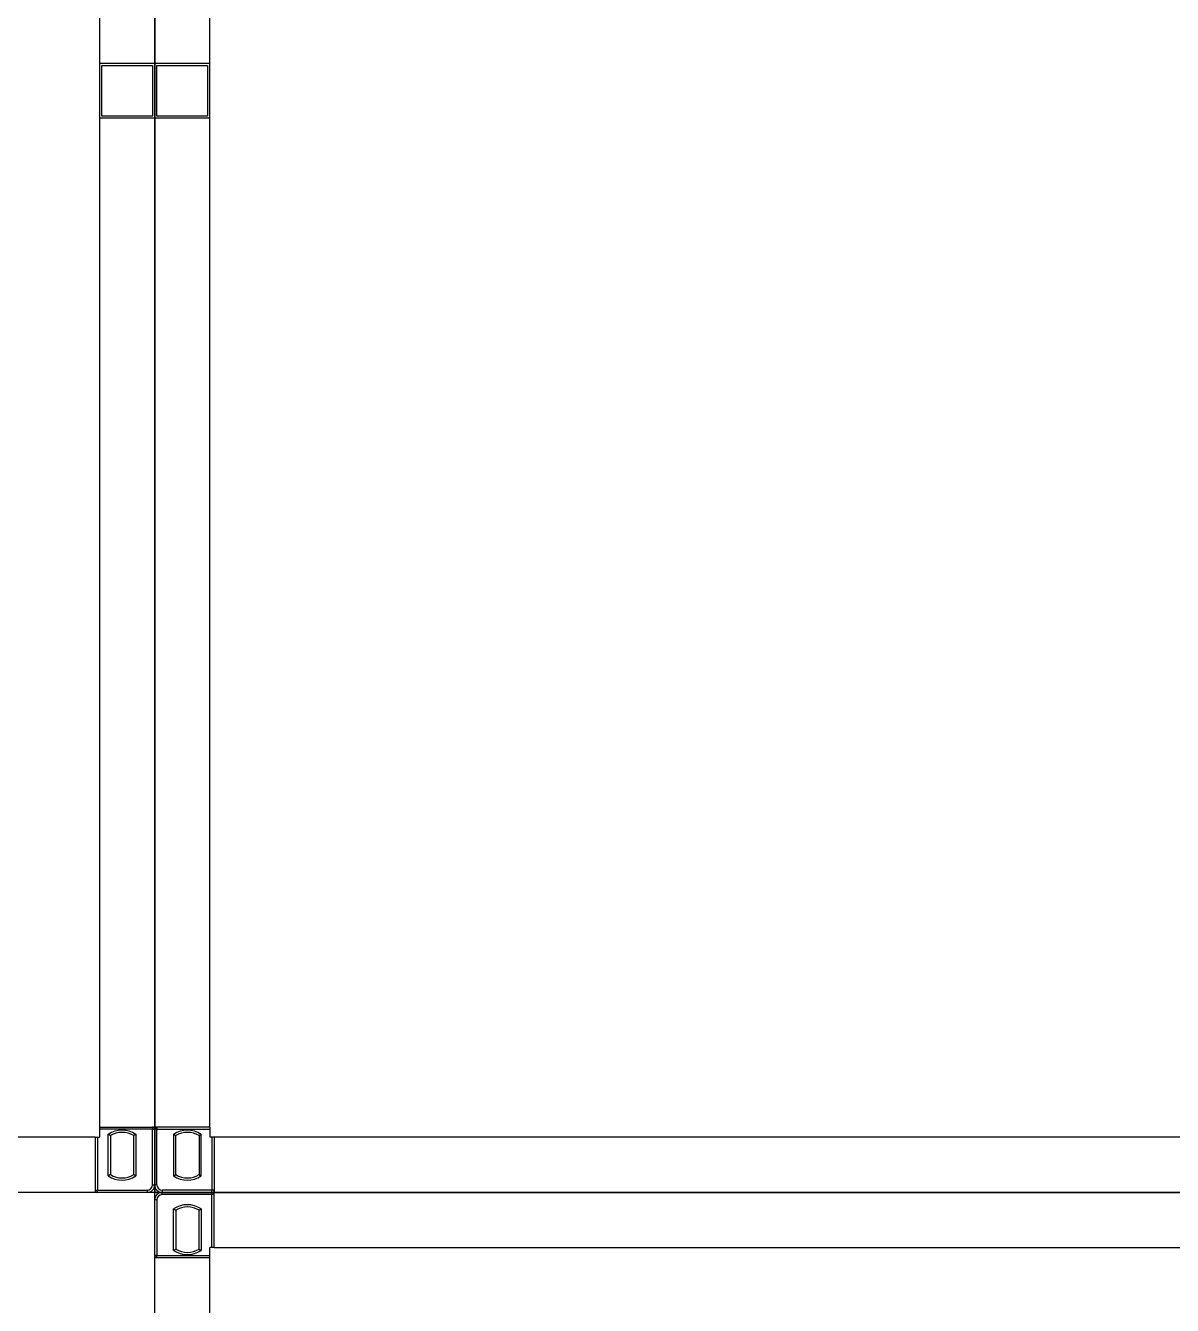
# Model space of a CAD drawing. Header units: millimetres. Extents: x 2448621 to 2484291, y -423869 to -398639.
# Drawn here: x 2481518.5 to 2481612.2, y -401594.6 to -401490 of the extents above; entities that cross this region are included whole.
import ezdxf

# ---------------------------------------------------------------- set-up
doc = ezdxf.new("R2010")
doc.units = ezdxf.units.MM
doc.header["$LTSCALE"] = 30

# ---------------------------------------------------------------- blocks, each defined once
blk = doc.blocks.new('KEY PLAN_NEW')
at = {"color": 253}
for p, q in [((-1346.862, -1495.504), (-1346.862, -1608.384)), ((-1340.862, -1608.384), (-1340.862, -1495.504)), ((-1346.862, -1550.444), (-1346.862, -1553.444)), ((-1346.862, -1550.444), (-1343.862, -1550.444)), ((-1346.742, -1553.324), (-1346.742, -1550.564)), ((-1346.742, -1550.564), (-1343.982, -1550.564)), ((-1343.982, -1550.564), (-1343.982, -1553.324)), ((-1343.982, -1550.564), (-1343.982, -1553.324)), ((-1343.862, -1553.444), (-1343.862, -1550.444)), ((-1343.862, -1550.444), (-1343.862, -1553.444)), ((-1343.862, -1550.444), (-1340.862, -1550.444)), ((-1343.742, -1553.324), (-1343.742, -1550.564)), ((-1343.742, -1550.564), (-1340.982, -1550.564)), ((-1340.982, -1550.564), (-1340.982, -1553.324)), ((-1340.982, -1550.564), (-1340.982, -1553.324)), ((-1340.862, -1553.444), (-1340.862, -1550.444)), ((-1343.862, -1553.444), (-1346.862, -1553.444)), ((-1343.982, -1553.324), (-1346.742, -1553.324)), ((-1340.862, -1553.444), (-1343.862, -1553.444)), ((-1340.982, -1553.324), (-1343.742, -1553.324)), ((-1346.862, -1608.384), (-1346.862, -1608.944)), ((-1340.862, -1608.384), (-1340.862, -1608.944)), ((-1347.102, -1608.944), (-1400.622, -1608.944)), ((-1347.102, -1608.944), (-1346.862, -1608.944)), ((-1340.622, -1608.944), (-1340.862, -1608.944)), ((-1287.102, -1608.944), (-1340.622, -1608.944)), ((-1340.622, -1614.944), (-1340.862, -1614.944)), ((-1340.862, -1615.504), (-1340.862, -1614.944)), ((-1340.622, -1614.944), (-1287.102, -1614.944)), ((-1340.862, -1728.384), (-1340.862, -1615.504))]:
    blk.add_line(p, q, dxfattribs=at)
at = {"color": 253, "linetype": 'Continuous'}
for p, q in [((-1346.862, -1608.384), (-1343.862, -1608.384)), ((-1343.982, -1608.504), (-1346.862, -1608.504)), ((-1343.982, -1608.384), (-1343.982, -1608.504)), ((-1343.982, -1608.504), (-1343.862, -1608.504)), ((-1343.982, -1611.534), (-1343.982, -1608.504)), ((-1340.862, -1608.384), (-1343.862, -1608.384)), ((-1343.742, -1608.504), (-1343.862, -1608.504)), ((-1343.742, -1608.384), (-1343.742, -1608.504)), ((-1343.742, -1608.504), (-1340.862, -1608.504)), ((-1343.742, -1611.534), (-1343.742, -1608.504)), ((-1347.102, -1608.944), (-1347.102, -1611.944)), ((-1346.982, -1608.944), (-1346.982, -1611.824)), ((-1346.397, -1611.045), (-1346.397, -1608.782)), ((-1346.277, -1608.849), (-1346.277, -1610.979)), ((-1345.007, -1610.979), (-1345.007, -1608.849)), ((-1344.887, -1608.782), (-1344.887, -1611.045)), ((-1342.837, -1608.782), (-1342.837, -1611.045)), ((-1342.717, -1610.979), (-1342.717, -1608.849)), ((-1341.447, -1608.849), (-1341.447, -1610.979)), ((-1341.327, -1611.045), (-1341.327, -1608.782)), ((-1340.742, -1608.944), (-1340.742, -1611.824)), ((-1340.622, -1608.944), (-1340.622, -1611.944)), ((-1347.102, -1611.824), (-1346.982, -1611.824)), ((-1346.982, -1611.944), (-1346.982, -1611.824)), ((-1346.982, -1611.824), (-1344.272, -1611.824)), ((-1344.272, -1611.824), (-1344.272, -1611.944)), ((-1343.982, -1611.534), (-1343.862, -1611.534)), ((-1343.982, -1611.824), (-1343.982, -1611.823)), ((-1343.982, -1611.824), (-1343.982, -1611.824)), ((-1343.742, -1611.534), (-1343.862, -1611.534)), ((-1343.742, -1611.824), (-1343.742, -1611.823)), ((-1343.742, -1611.824), (-1343.742, -1611.824)), ((-1343.742, -1612.064), (-1343.742, -1612.064)), ((-1343.742, -1612.064), (-1343.742, -1612.064)), ((-1343.452, -1611.824), (-1343.452, -1611.944)), ((-1340.742, -1611.824), (-1343.452, -1611.824)), ((-1343.452, -1612.064), (-1343.452, -1611.944)), ((-1340.742, -1612.064), (-1343.452, -1612.064)), ((-1340.742, -1611.944), (-1340.742, -1611.824)), ((-1340.622, -1611.824), (-1340.742, -1611.824)), ((-1340.742, -1611.944), (-1340.742, -1612.064)), ((-1340.622, -1612.064), (-1340.742, -1612.064)), ((-1340.742, -1614.944), (-1340.742, -1612.064)), ((-1340.622, -1614.944), (-1340.622, -1611.944)), ((-1343.742, -1612.354), (-1343.862, -1612.354)), ((-1343.742, -1612.354), (-1343.742, -1615.384)), ((-1342.837, -1615.105), (-1342.837, -1612.842)), ((-1342.717, -1612.909), (-1342.717, -1615.039)), ((-1341.447, -1615.039), (-1341.447, -1612.909)), ((-1341.327, -1612.842), (-1341.327, -1615.105)), ((-1343.742, -1615.384), (-1343.862, -1615.384)), ((-1340.862, -1615.504), (-1343.862, -1615.504)), ((-1343.742, -1615.504), (-1343.742, -1615.384)), ((-1343.742, -1615.384), (-1340.862, -1615.384))]:
    blk.add_line(p, q, dxfattribs=at)
at = {"color": 253}
for points in [[(-1403.862, -1491.944), (-1343.862, -1491.944), (-1343.862, -1611.944), (-1403.862, -1611.944)], [(-1343.862, -1491.944), (-1283.862, -1491.944), (-1283.862, -1611.944), (-1343.862, -1611.944)], [(-1283.862, -1731.944), (-1343.862, -1731.944), (-1343.862, -1611.944), (-1283.862, -1611.944)]]:
    blk.add_lwpolyline(points, close=True, dxfattribs=at)
at = {"color": 253, "linetype": 'Continuous'}
for centre, radius, start, end in [((-1345.642, -1609.914), 1.36, 56.27916, 123.72084), ((-1345.642, -1609.914), 1.24, 59.1964, 120.8036), ((-1343.982, -1608.504), 0.12, 0, 90), ((-1343.742, -1608.504), 0.12, 90, 180), ((-1342.082, -1609.914), 1.36, 56.27916, 123.72084), ((-1342.082, -1609.914), 1.24, 59.1964, 120.8036), ((-1345.642, -1609.914), 1.36, 236.27916, 303.72084), ((-1345.642, -1609.914), 1.24, 239.1964, 300.8036), ((-1342.082, -1609.914), 1.36, 236.27916, 303.72084), ((-1342.082, -1609.914), 1.24, 239.1964, 300.8036), ((-1346.982, -1611.824), 0.12, 180, 270), ((-1344.272, -1611.534), 0.41, 270, 0), ((-1344.272, -1611.534), 0.29, 270, 0), ((-1343.452, -1611.534), 0.41, 180, 270), ((-1343.452, -1612.354), 0.41, 90, 180), ((-1343.452, -1611.534), 0.29, 180, 270), ((-1343.452, -1612.354), 0.29, 90, 180), ((-1340.742, -1611.824), 0.12, 270, 0), ((-1340.742, -1612.064), 0.12, 0, 90), ((-1342.082, -1613.974), 1.36, 56.27916, 123.72084), ((-1342.082, -1613.974), 1.24, 59.1964, 120.8036), ((-1343.742, -1615.384), 0.12, 180, 270), ((-1342.082, -1613.974), 1.36, 236.27916, 303.72084), ((-1342.082, -1613.974), 1.24, 239.1964, 300.8036)]:
    blk.add_arc(centre, radius, start, end, dxfattribs=at)
for points, knots in [([(-1346.277, -1608.849), (-1346.277, -1608.848, 46), (-1346.278, -1608.848, 46), (-1346.279, -1608.848, 46), (-1346.28, -1608.847, 46), (-1346.28, -1608.847, 46), (-1346.281, -1608.846, 46), (-1346.281, -1608.846, 46), (-1346.282, -1608.846, 46), (-1346.282, -1608.845, 46), (-1346.284, -1608.844, 46), (-1346.285, -1608.844, 46), (-1346.289, -1608.842, 46), (-1346.291, -1608.841, 46), (-1346.294, -1608.839, 46), (-1346.295, -1608.838, 46), (-1346.296, -1608.838, 46), (-1346.297, -1608.837, 46), (-1346.298, -1608.837, 46), (-1346.299, -1608.836, 46), (-1346.301, -1608.835, 46), (-1346.304, -1608.833, 46), (-1346.309, -1608.83, 46), (-1346.312, -1608.829, 46), (-1346.316, -1608.826, 46), (-1346.318, -1608.826, 46), (-1346.32, -1608.824, 46), (-1346.32, -1608.824, 46), (-1346.322, -1608.823, 46), (-1346.323, -1608.823, 46), (-1346.327, -1608.821, 46), (-1346.33, -1608.819, 46), (-1346.336, -1608.815, 46), (-1346.339, -1608.813, 46), (-1346.346, -1608.81, 46), (-1346.35, -1608.808, 46), (-1346.354, -1608.806, 46), (-1346.355, -1608.805, 46), (-1346.357, -1608.804, 46), (-1346.358, -1608.804, 46), (-1346.36, -1608.802, 46), (-1346.362, -1608.801, 46), (-1346.367, -1608.798, 46), (-1346.371, -1608.796, 46), (-1346.378, -1608.792, 46), (-1346.382, -1608.79, 46), (-1346.387, -1608.787, 46), (-1346.389, -1608.786, 46), (-1346.392, -1608.785, 46), (-1346.394, -1608.784, 46), (-1346.395, -1608.783, 46), (-1346.396, -1608.783, 46), (-1346.396, -1608.783, 46), (-1346.397, -1608.782, 46)], [0, 0, 0, 0, 0.06206, 0.12459, 0.12459, 0.155854, 0.155854, 0.171487, 0.171487, 0.187119, 0.187119, 0.249648, 0.249648, 0.312178, 0.312178, 0.343442, 0.343442, 0.359075, 0.359075, 0.374707, 0.374707, 0.437236, 0.437236, 0.499766, 0.499766, 0.53103, 0.53103, 0.546663, 0.546663, 0.562295, 0.562295, 0.624824, 0.624824, 0.687353, 0.687353, 0.749883, 0.749883, 0.765515, 0.765515, 0.781147, 0.781147, 0.812412, 0.812412, 0.874941, 0.874941, 0.937471, 0.937471, 0.968735, 0.968735, 0.984368, 0.992184, 0.992184, 1, 1, 1, 1]), ([(-1344.887, -1608.782), (-1344.887, -1608.783, 46), (-1344.888, -1608.783, 46), (-1344.889, -1608.783, 46), (-1344.89, -1608.784, 46), (-1344.891, -1608.785, 46), (-1344.894, -1608.786, 46), (-1344.896, -1608.787, 46), (-1344.902, -1608.79, 46), (-1344.905, -1608.792, 46), (-1344.913, -1608.796, 46), (-1344.916, -1608.798, 46), (-1344.922, -1608.801, 46), (-1344.923, -1608.802, 46), (-1344.926, -1608.804, 46), (-1344.927, -1608.804, 46), (-1344.929, -1608.805, 46), (-1344.93, -1608.806, 46), (-1344.934, -1608.808, 46), (-1344.937, -1608.81, 46), (-1344.944, -1608.813, 46), (-1344.947, -1608.815, 46), (-1344.954, -1608.819, 46), (-1344.957, -1608.821, 46), (-1344.961, -1608.823, 46), (-1344.962, -1608.823, 46), (-1344.963, -1608.824, 46), (-1344.964, -1608.824, 46), (-1344.966, -1608.826, 46), (-1344.967, -1608.826, 46), (-1344.972, -1608.829, 46), (-1344.974, -1608.83, 46), (-1344.98, -1608.833, 46), (-1344.982, -1608.835, 46), (-1344.985, -1608.836, 46), (-1344.986, -1608.837, 46), (-1344.987, -1608.837, 46), (-1344.987, -1608.838, 46), (-1344.989, -1608.838, 46), (-1344.99, -1608.839, 46), (-1344.993, -1608.841, 46), (-1344.995, -1608.842, 46), (-1344.998, -1608.844, 46), (-1345, -1608.844, 46), (-1345.001, -1608.845, 46), (-1345.002, -1608.846, 46), (-1345.002, -1608.846, 46), (-1345.002, -1608.846, 46), (-1345.003, -1608.847, 46), (-1345.004, -1608.847, 46), (-1345.005, -1608.848, 46), (-1345.006, -1608.848, 46), (-1345.007, -1608.848, 46), (-1345.007, -1608.849, 46)], [0, 0, 0, 0, 0.00782, 0.00782, 0.015639, 0.031279, 0.031279, 0.062557, 0.062557, 0.125114, 0.125114, 0.187671, 0.187671, 0.21895, 0.21895, 0.234589, 0.234589, 0.250228, 0.250228, 0.312785, 0.312785, 0.375342, 0.375342, 0.437899, 0.437899, 0.453538, 0.453538, 0.469178, 0.469178, 0.500456, 0.500456, 0.563013, 0.563013, 0.62557, 0.62557, 0.641209, 0.641209, 0.656849, 0.656849, 0.688127, 0.688127, 0.750684, 0.750684, 0.813241, 0.813241, 0.828881, 0.828881, 0.84452, 0.84452, 0.875798, 0.875798, 0.938355, 1, 1, 1, 1]), ([(-1342.837, -1608.782), (-1342.836, -1608.783, 46), (-1342.836, -1608.783, 46), (-1342.835, -1608.783, 46), (-1342.834, -1608.784, 46), (-1342.832, -1608.785, 46), (-1342.829, -1608.786, 46), (-1342.827, -1608.787, 46), (-1342.822, -1608.79, 46), (-1342.818, -1608.792, 46), (-1342.811, -1608.796, 46), (-1342.807, -1608.798, 46), (-1342.802, -1608.801, 46), (-1342.8, -1608.802, 46), (-1342.798, -1608.804, 46), (-1342.797, -1608.804, 46), (-1342.795, -1608.805, 46), (-1342.794, -1608.806, 46), (-1342.79, -1608.808, 46), (-1342.786, -1608.81, 46), (-1342.779, -1608.813, 46), (-1342.776, -1608.815, 46), (-1342.77, -1608.819, 46), (-1342.767, -1608.821, 46), (-1342.763, -1608.823, 46), (-1342.762, -1608.823, 46), (-1342.76, -1608.824, 46), (-1342.76, -1608.824, 46), (-1342.758, -1608.826, 46), (-1342.756, -1608.826, 46), (-1342.752, -1608.829, 46), (-1342.749, -1608.83, 46), (-1342.744, -1608.833, 46), (-1342.741, -1608.835, 46), (-1342.739, -1608.836, 46), (-1342.738, -1608.837, 46), (-1342.737, -1608.837, 46), (-1342.736, -1608.838, 46), (-1342.735, -1608.838, 46), (-1342.734, -1608.839, 46), (-1342.731, -1608.841, 46), (-1342.729, -1608.842, 46), (-1342.725, -1608.844, 46), (-1342.724, -1608.844, 46), (-1342.722, -1608.845, 46), (-1342.722, -1608.846, 46), (-1342.721, -1608.846, 46), (-1342.721, -1608.846, 46), (-1342.72, -1608.847, 46), (-1342.72, -1608.847, 46), (-1342.719, -1608.848, 46), (-1342.718, -1608.848, 46), (-1342.717, -1608.848, 46), (-1342.717, -1608.849, 46)], [0, 0, 0, 0, 0.00782, 0.00782, 0.015639, 0.031279, 0.031279, 0.062557, 0.062557, 0.125114, 0.125114, 0.187671, 0.187671, 0.21895, 0.21895, 0.234589, 0.234589, 0.250228, 0.250228, 0.312785, 0.312785, 0.375342, 0.375342, 0.437899, 0.437899, 0.453538, 0.453538, 0.469178, 0.469178, 0.500456, 0.500456, 0.563013, 0.563013, 0.62557, 0.62557, 0.641209, 0.641209, 0.656849, 0.656849, 0.688127, 0.688127, 0.750684, 0.750684, 0.813241, 0.813241, 0.828881, 0.828881, 0.84452, 0.84452, 0.875798, 0.875798, 0.938355, 1, 1, 1, 1]), ([(-1341.447, -1608.849), (-1341.447, -1608.848, 46), (-1341.446, -1608.848, 46), (-1341.445, -1608.848, 46), (-1341.444, -1608.847, 46), (-1341.443, -1608.847, 46), (-1341.442, -1608.846, 46), (-1341.442, -1608.846, 46), (-1341.442, -1608.846, 46), (-1341.441, -1608.845, 46), (-1341.44, -1608.844, 46), (-1341.438, -1608.844, 46), (-1341.435, -1608.842, 46), (-1341.433, -1608.841, 46), (-1341.43, -1608.839, 46), (-1341.429, -1608.838, 46), (-1341.427, -1608.838, 46), (-1341.427, -1608.837, 46), (-1341.426, -1608.837, 46), (-1341.425, -1608.836, 46), (-1341.422, -1608.835, 46), (-1341.42, -1608.833, 46), (-1341.414, -1608.83, 46), (-1341.412, -1608.829, 46), (-1341.407, -1608.826, 46), (-1341.406, -1608.826, 46), (-1341.404, -1608.824, 46), (-1341.403, -1608.824, 46), (-1341.402, -1608.823, 46), (-1341.401, -1608.823, 46), (-1341.397, -1608.821, 46), (-1341.394, -1608.819, 46), (-1341.387, -1608.815, 46), (-1341.384, -1608.813, 46), (-1341.377, -1608.81, 46), (-1341.374, -1608.808, 46), (-1341.37, -1608.806, 46), (-1341.369, -1608.805, 46), (-1341.367, -1608.804, 46), (-1341.366, -1608.804, 46), (-1341.363, -1608.802, 46), (-1341.362, -1608.801, 46), (-1341.356, -1608.798, 46), (-1341.353, -1608.796, 46), (-1341.345, -1608.792, 46), (-1341.342, -1608.79, 46), (-1341.336, -1608.787, 46), (-1341.334, -1608.786, 46), (-1341.331, -1608.785, 46), (-1341.33, -1608.784, 46), (-1341.329, -1608.783, 46), (-1341.328, -1608.783, 46), (-1341.327, -1608.783, 46), (-1341.327, -1608.782, 46)], [0, 0, 0, 0, 0.06206, 0.12459, 0.12459, 0.155854, 0.155854, 0.171487, 0.171487, 0.187119, 0.187119, 0.249648, 0.249648, 0.312178, 0.312178, 0.343442, 0.343442, 0.359075, 0.359075, 0.374707, 0.374707, 0.437236, 0.437236, 0.499766, 0.499766, 0.53103, 0.53103, 0.546663, 0.546663, 0.562295, 0.562295, 0.624824, 0.624824, 0.687353, 0.687353, 0.749883, 0.749883, 0.765515, 0.765515, 0.781147, 0.781147, 0.812412, 0.812412, 0.874941, 0.874941, 0.937471, 0.937471, 0.968735, 0.968735, 0.984368, 0.992184, 0.992184, 1, 1, 1, 1]), ([(-1346.277, -1610.979), (-1346.277, -1610.979, 46), (-1346.278, -1610.979, 46), (-1346.279, -1610.98, 46), (-1346.28, -1610.98, 46), (-1346.28, -1610.981, 46), (-1346.281, -1610.981, 46), (-1346.281, -1610.981, 46), (-1346.282, -1610.982, 46), (-1346.282, -1610.982, 46), (-1346.284, -1610.983, 46), (-1346.285, -1610.984, 46), (-1346.289, -1610.985, 46), (-1346.291, -1610.986, 46), (-1346.294, -1610.988, 46), (-1346.295, -1610.989, 46), (-1346.296, -1610.99, 46), (-1346.297, -1610.99, 46), (-1346.298, -1610.991, 46), (-1346.299, -1610.991, 46), (-1346.301, -1610.993, 46), (-1346.304, -1610.994, 46), (-1346.309, -1610.997, 46), (-1346.312, -1610.998, 46), (-1346.316, -1611.001, 46), (-1346.318, -1611.002, 46), (-1346.32, -1611.003, 46), (-1346.32, -1611.003, 46), (-1346.322, -1611.004, 46), (-1346.323, -1611.004, 46), (-1346.327, -1611.007, 46), (-1346.33, -1611.008, 46), (-1346.336, -1611.012, 46), (-1346.339, -1611.014, 46), (-1346.346, -1611.017, 46), (-1346.35, -1611.019, 46), (-1346.354, -1611.022, 46), (-1346.355, -1611.022, 46), (-1346.357, -1611.023, 46), (-1346.358, -1611.024, 46), (-1346.36, -1611.025, 46), (-1346.362, -1611.026, 46), (-1346.367, -1611.029, 46), (-1346.371, -1611.031, 46), (-1346.378, -1611.035, 46), (-1346.382, -1611.037, 46), (-1346.387, -1611.04, 46), (-1346.389, -1611.041, 46), (-1346.392, -1611.042, 46), (-1346.394, -1611.043, 46), (-1346.395, -1611.044, 46), (-1346.396, -1611.044, 46), (-1346.396, -1611.045, 46), (-1346.397, -1611.045, 46)], [0, 0, 0, 0, 0.06206, 0.12459, 0.12459, 0.155854, 0.155854, 0.171487, 0.171487, 0.187119, 0.187119, 0.249648, 0.249648, 0.312178, 0.312178, 0.343442, 0.343442, 0.359075, 0.359075, 0.374707, 0.374707, 0.437236, 0.437236, 0.499766, 0.499766, 0.53103, 0.53103, 0.546663, 0.546663, 0.562295, 0.562295, 0.624824, 0.624824, 0.687353, 0.687353, 0.749883, 0.749883, 0.765515, 0.765515, 0.781147, 0.781147, 0.812412, 0.812412, 0.874941, 0.874941, 0.937471, 0.937471, 0.968735, 0.968735, 0.984368, 0.992184, 0.992184, 1, 1, 1, 1]), ([(-1344.887, -1611.045), (-1344.887, -1611.045, 46), (-1344.888, -1611.044, 46), (-1344.889, -1611.044, 46), (-1344.89, -1611.043, 46), (-1344.891, -1611.042, 46), (-1344.894, -1611.041, 46), (-1344.896, -1611.04, 46), (-1344.902, -1611.037, 46), (-1344.905, -1611.035, 46), (-1344.913, -1611.031, 46), (-1344.916, -1611.029, 46), (-1344.922, -1611.026, 46), (-1344.923, -1611.025, 46), (-1344.926, -1611.024, 46), (-1344.927, -1611.023, 46), (-1344.929, -1611.022, 46), (-1344.93, -1611.022, 46), (-1344.934, -1611.019, 46), (-1344.937, -1611.017, 46), (-1344.944, -1611.014, 46), (-1344.947, -1611.012, 46), (-1344.954, -1611.008, 46), (-1344.957, -1611.007, 46), (-1344.961, -1611.004, 46), (-1344.962, -1611.004, 46), (-1344.963, -1611.003, 46), (-1344.964, -1611.003, 46), (-1344.966, -1611.002, 46), (-1344.967, -1611.001, 46), (-1344.972, -1610.998, 46), (-1344.974, -1610.997, 46), (-1344.98, -1610.994, 46), (-1344.982, -1610.993, 46), (-1344.985, -1610.991, 46), (-1344.986, -1610.991, 46), (-1344.987, -1610.99, 46), (-1344.987, -1610.99, 46), (-1344.989, -1610.989, 46), (-1344.99, -1610.988, 46), (-1344.993, -1610.986, 46), (-1344.995, -1610.985, 46), (-1344.998, -1610.984, 46), (-1345, -1610.983, 46), (-1345.001, -1610.982, 46), (-1345.002, -1610.982, 46), (-1345.002, -1610.981, 46), (-1345.002, -1610.981, 46), (-1345.003, -1610.981, 46), (-1345.004, -1610.98, 46), (-1345.005, -1610.98, 46), (-1345.006, -1610.979, 46), (-1345.007, -1610.979, 46), (-1345.007, -1610.979, 46)], [0, 0, 0, 0, 0.00782, 0.00782, 0.015639, 0.031279, 0.031279, 0.062557, 0.062557, 0.125114, 0.125114, 0.187671, 0.187671, 0.21895, 0.21895, 0.234589, 0.234589, 0.250228, 0.250228, 0.312785, 0.312785, 0.375342, 0.375342, 0.437899, 0.437899, 0.453538, 0.453538, 0.469178, 0.469178, 0.500456, 0.500456, 0.563013, 0.563013, 0.62557, 0.62557, 0.641209, 0.641209, 0.656849, 0.656849, 0.688127, 0.688127, 0.750684, 0.750684, 0.813241, 0.813241, 0.828881, 0.828881, 0.84452, 0.84452, 0.875798, 0.875798, 0.938355, 1, 1, 1, 1]), ([(-1342.837, -1611.045), (-1342.836, -1611.045, 46), (-1342.836, -1611.044, 46), (-1342.835, -1611.044, 46), (-1342.834, -1611.043, 46), (-1342.832, -1611.042, 46), (-1342.829, -1611.041, 46), (-1342.827, -1611.04, 46), (-1342.822, -1611.037, 46), (-1342.818, -1611.035, 46), (-1342.811, -1611.031, 46), (-1342.807, -1611.029, 46), (-1342.802, -1611.026, 46), (-1342.8, -1611.025, 46), (-1342.798, -1611.024, 46), (-1342.797, -1611.023, 46), (-1342.795, -1611.022, 46), (-1342.794, -1611.022, 46), (-1342.79, -1611.019, 46), (-1342.786, -1611.017, 46), (-1342.779, -1611.014, 46), (-1342.776, -1611.012, 46), (-1342.77, -1611.008, 46), (-1342.767, -1611.007, 46), (-1342.763, -1611.004, 46), (-1342.762, -1611.004, 46), (-1342.76, -1611.003, 46), (-1342.76, -1611.003, 46), (-1342.758, -1611.002, 46), (-1342.756, -1611.001, 46), (-1342.752, -1610.998, 46), (-1342.749, -1610.997, 46), (-1342.744, -1610.994, 46), (-1342.741, -1610.993, 46), (-1342.739, -1610.991, 46), (-1342.738, -1610.991, 46), (-1342.737, -1610.99, 46), (-1342.736, -1610.99, 46), (-1342.735, -1610.989, 46), (-1342.734, -1610.988, 46), (-1342.731, -1610.986, 46), (-1342.729, -1610.985, 46), (-1342.725, -1610.984, 46), (-1342.724, -1610.983, 46), (-1342.722, -1610.982, 46), (-1342.722, -1610.982, 46), (-1342.721, -1610.981, 46), (-1342.721, -1610.981, 46), (-1342.72, -1610.981, 46), (-1342.72, -1610.98, 46), (-1342.719, -1610.98, 46), (-1342.718, -1610.979, 46), (-1342.717, -1610.979, 46), (-1342.717, -1610.979, 46)], [0, 0, 0, 0, 0.00782, 0.00782, 0.015639, 0.031279, 0.031279, 0.062557, 0.062557, 0.125114, 0.125114, 0.187671, 0.187671, 0.21895, 0.21895, 0.234589, 0.234589, 0.250228, 0.250228, 0.312785, 0.312785, 0.375342, 0.375342, 0.437899, 0.437899, 0.453538, 0.453538, 0.469178, 0.469178, 0.500456, 0.500456, 0.563013, 0.563013, 0.62557, 0.62557, 0.641209, 0.641209, 0.656849, 0.656849, 0.688127, 0.688127, 0.750684, 0.750684, 0.813241, 0.813241, 0.828881, 0.828881, 0.84452, 0.84452, 0.875798, 0.875798, 0.938355, 1, 1, 1, 1]), ([(-1341.447, -1610.979), (-1341.447, -1610.979, 46), (-1341.446, -1610.979, 46), (-1341.445, -1610.98, 46), (-1341.444, -1610.98, 46), (-1341.443, -1610.981, 46), (-1341.442, -1610.981, 46), (-1341.442, -1610.981, 46), (-1341.442, -1610.982, 46), (-1341.441, -1610.982, 46), (-1341.44, -1610.983, 46), (-1341.438, -1610.984, 46), (-1341.435, -1610.985, 46), (-1341.433, -1610.986, 46), (-1341.43, -1610.988, 46), (-1341.429, -1610.989, 46), (-1341.427, -1610.99, 46), (-1341.427, -1610.99, 46), (-1341.426, -1610.991, 46), (-1341.425, -1610.991, 46), (-1341.422, -1610.993, 46), (-1341.42, -1610.994, 46), (-1341.414, -1610.997, 46), (-1341.412, -1610.998, 46), (-1341.407, -1611.001, 46), (-1341.406, -1611.002, 46), (-1341.404, -1611.003, 46), (-1341.403, -1611.003, 46), (-1341.402, -1611.004, 46), (-1341.401, -1611.004, 46), (-1341.397, -1611.007, 46), (-1341.394, -1611.008, 46), (-1341.387, -1611.012, 46), (-1341.384, -1611.014, 46), (-1341.377, -1611.017, 46), (-1341.374, -1611.019, 46), (-1341.37, -1611.022, 46), (-1341.369, -1611.022, 46), (-1341.367, -1611.023, 46), (-1341.366, -1611.024, 46), (-1341.363, -1611.025, 46), (-1341.362, -1611.026, 46), (-1341.356, -1611.029, 46), (-1341.353, -1611.031, 46), (-1341.345, -1611.035, 46), (-1341.342, -1611.037, 46), (-1341.336, -1611.04, 46), (-1341.334, -1611.041, 46), (-1341.331, -1611.042, 46), (-1341.33, -1611.043, 46), (-1341.329, -1611.044, 46), (-1341.328, -1611.044, 46), (-1341.327, -1611.045, 46), (-1341.327, -1611.045, 46)], [0, 0, 0, 0, 0.06206, 0.12459, 0.12459, 0.155854, 0.155854, 0.171487, 0.171487, 0.187119, 0.187119, 0.249648, 0.249648, 0.312178, 0.312178, 0.343442, 0.343442, 0.359075, 0.359075, 0.374707, 0.374707, 0.437236, 0.437236, 0.499766, 0.499766, 0.53103, 0.53103, 0.546663, 0.546663, 0.562295, 0.562295, 0.624824, 0.624824, 0.687353, 0.687353, 0.749883, 0.749883, 0.765515, 0.765515, 0.781147, 0.781147, 0.812412, 0.812412, 0.874941, 0.874941, 0.937471, 0.937471, 0.968735, 0.968735, 0.984368, 0.992184, 0.992184, 1, 1, 1, 1]), ([(-1342.837, -1612.842), (-1342.836, -1612.843, 46), (-1342.836, -1612.843, 46), (-1342.835, -1612.843, 46), (-1342.834, -1612.844, 46), (-1342.832, -1612.845, 46), (-1342.829, -1612.846, 46), (-1342.827, -1612.847, 46), (-1342.822, -1612.85, 46), (-1342.818, -1612.852, 46), (-1342.811, -1612.856, 46), (-1342.807, -1612.858, 46), (-1342.802, -1612.861, 46), (-1342.8, -1612.862, 46), (-1342.798, -1612.864, 46), (-1342.797, -1612.864, 46), (-1342.795, -1612.865, 46), (-1342.794, -1612.866, 46), (-1342.79, -1612.868, 46), (-1342.786, -1612.87, 46), (-1342.779, -1612.873, 46), (-1342.776, -1612.875, 46), (-1342.77, -1612.879, 46), (-1342.767, -1612.881, 46), (-1342.763, -1612.883, 46), (-1342.762, -1612.883, 46), (-1342.76, -1612.884, 46), (-1342.76, -1612.884, 46), (-1342.758, -1612.886, 46), (-1342.756, -1612.886, 46), (-1342.752, -1612.889, 46), (-1342.749, -1612.89, 46), (-1342.744, -1612.893, 46), (-1342.741, -1612.895, 46), (-1342.739, -1612.896, 46), (-1342.738, -1612.897, 46), (-1342.737, -1612.897, 46), (-1342.736, -1612.898, 46), (-1342.735, -1612.898, 46), (-1342.734, -1612.899, 46), (-1342.731, -1612.901, 46), (-1342.729, -1612.902, 46), (-1342.725, -1612.904, 46), (-1342.724, -1612.904, 46), (-1342.722, -1612.905, 46), (-1342.722, -1612.906, 46), (-1342.721, -1612.906, 46), (-1342.721, -1612.906, 46), (-1342.72, -1612.907, 46), (-1342.72, -1612.907, 46), (-1342.719, -1612.908, 46), (-1342.718, -1612.908, 46), (-1342.717, -1612.908, 46), (-1342.717, -1612.909, 46)], [0, 0, 0, 0, 0.00782, 0.00782, 0.015639, 0.031279, 0.031279, 0.062557, 0.062557, 0.125114, 0.125114, 0.187671, 0.187671, 0.21895, 0.21895, 0.234589, 0.234589, 0.250228, 0.250228, 0.312785, 0.312785, 0.375342, 0.375342, 0.437899, 0.437899, 0.453538, 0.453538, 0.469178, 0.469178, 0.500456, 0.500456, 0.563013, 0.563013, 0.62557, 0.62557, 0.641209, 0.641209, 0.656849, 0.656849, 0.688127, 0.688127, 0.750684, 0.750684, 0.813241, 0.813241, 0.828881, 0.828881, 0.84452, 0.84452, 0.875798, 0.875798, 0.938355, 1, 1, 1, 1]), ([(-1341.447, -1612.909), (-1341.447, -1612.908, 46), (-1341.446, -1612.908, 46), (-1341.445, -1612.908, 46), (-1341.444, -1612.907, 46), (-1341.443, -1612.907, 46), (-1341.442, -1612.906, 46), (-1341.442, -1612.906, 46), (-1341.442, -1612.906, 46), (-1341.441, -1612.905, 46), (-1341.44, -1612.904, 46), (-1341.438, -1612.904, 46), (-1341.435, -1612.902, 46), (-1341.433, -1612.901, 46), (-1341.43, -1612.899, 46), (-1341.429, -1612.898, 46), (-1341.427, -1612.898, 46), (-1341.427, -1612.897, 46), (-1341.426, -1612.897, 46), (-1341.425, -1612.896, 46), (-1341.422, -1612.895, 46), (-1341.42, -1612.893, 46), (-1341.414, -1612.89, 46), (-1341.412, -1612.889, 46), (-1341.407, -1612.886, 46), (-1341.406, -1612.886, 46), (-1341.404, -1612.884, 46), (-1341.403, -1612.884, 46), (-1341.402, -1612.883, 46), (-1341.401, -1612.883, 46), (-1341.397, -1612.881, 46), (-1341.394, -1612.879, 46), (-1341.387, -1612.875, 46), (-1341.384, -1612.873, 46), (-1341.377, -1612.87, 46), (-1341.374, -1612.868, 46), (-1341.37, -1612.866, 46), (-1341.369, -1612.865, 46), (-1341.367, -1612.864, 46), (-1341.366, -1612.864, 46), (-1341.363, -1612.862, 46), (-1341.362, -1612.861, 46), (-1341.356, -1612.858, 46), (-1341.353, -1612.856, 46), (-1341.345, -1612.852, 46), (-1341.342, -1612.85, 46), (-1341.336, -1612.847, 46), (-1341.334, -1612.846, 46), (-1341.331, -1612.845, 46), (-1341.33, -1612.844, 46), (-1341.329, -1612.843, 46), (-1341.328, -1612.843, 46), (-1341.327, -1612.843, 46), (-1341.327, -1612.842, 46)], [0, 0, 0, 0, 0.06206, 0.12459, 0.12459, 0.155854, 0.155854, 0.171487, 0.171487, 0.187119, 0.187119, 0.249648, 0.249648, 0.312178, 0.312178, 0.343442, 0.343442, 0.359075, 0.359075, 0.374707, 0.374707, 0.437236, 0.437236, 0.499766, 0.499766, 0.53103, 0.53103, 0.546663, 0.546663, 0.562295, 0.562295, 0.624824, 0.624824, 0.687353, 0.687353, 0.749883, 0.749883, 0.765515, 0.765515, 0.781147, 0.781147, 0.812412, 0.812412, 0.874941, 0.874941, 0.937471, 0.937471, 0.968735, 0.968735, 0.984368, 0.992184, 0.992184, 1, 1, 1, 1]), ([(-1342.837, -1615.105), (-1342.836, -1615.105, 46), (-1342.836, -1615.104, 46), (-1342.835, -1615.104, 46), (-1342.834, -1615.103, 46), (-1342.832, -1615.102, 46), (-1342.829, -1615.101, 46), (-1342.827, -1615.1, 46), (-1342.822, -1615.097, 46), (-1342.818, -1615.095, 46), (-1342.811, -1615.091, 46), (-1342.807, -1615.089, 46), (-1342.802, -1615.086, 46), (-1342.8, -1615.085, 46), (-1342.798, -1615.084, 46), (-1342.797, -1615.083, 46), (-1342.795, -1615.082, 46), (-1342.794, -1615.082, 46), (-1342.79, -1615.079, 46), (-1342.786, -1615.077, 46), (-1342.779, -1615.074, 46), (-1342.776, -1615.072, 46), (-1342.77, -1615.068, 46), (-1342.767, -1615.067, 46), (-1342.763, -1615.064, 46), (-1342.762, -1615.064, 46), (-1342.76, -1615.063, 46), (-1342.76, -1615.063, 46), (-1342.758, -1615.062, 46), (-1342.756, -1615.061, 46), (-1342.752, -1615.058, 46), (-1342.749, -1615.057, 46), (-1342.744, -1615.054, 46), (-1342.741, -1615.053, 46), (-1342.739, -1615.051, 46), (-1342.738, -1615.051, 46), (-1342.737, -1615.05, 46), (-1342.736, -1615.05, 46), (-1342.735, -1615.049, 46), (-1342.734, -1615.048, 46), (-1342.731, -1615.046, 46), (-1342.729, -1615.045, 46), (-1342.725, -1615.044, 46), (-1342.724, -1615.043, 46), (-1342.722, -1615.042, 46), (-1342.722, -1615.042, 46), (-1342.721, -1615.041, 46), (-1342.721, -1615.041, 46), (-1342.72, -1615.041, 46), (-1342.72, -1615.04, 46), (-1342.719, -1615.04, 46), (-1342.718, -1615.039, 46), (-1342.717, -1615.039, 46), (-1342.717, -1615.039, 46)], [0, 0, 0, 0, 0.00782, 0.00782, 0.015639, 0.031279, 0.031279, 0.062557, 0.062557, 0.125114, 0.125114, 0.187671, 0.187671, 0.21895, 0.21895, 0.234589, 0.234589, 0.250228, 0.250228, 0.312785, 0.312785, 0.375342, 0.375342, 0.437899, 0.437899, 0.453538, 0.453538, 0.469178, 0.469178, 0.500456, 0.500456, 0.563013, 0.563013, 0.62557, 0.62557, 0.641209, 0.641209, 0.656849, 0.656849, 0.688127, 0.688127, 0.750684, 0.750684, 0.813241, 0.813241, 0.828881, 0.828881, 0.84452, 0.84452, 0.875798, 0.875798, 0.938355, 1, 1, 1, 1]), ([(-1341.447, -1615.039), (-1341.447, -1615.039, 46), (-1341.446, -1615.039, 46), (-1341.445, -1615.04, 46), (-1341.444, -1615.04, 46), (-1341.443, -1615.041, 46), (-1341.442, -1615.041, 46), (-1341.442, -1615.041, 46), (-1341.442, -1615.042, 46), (-1341.441, -1615.042, 46), (-1341.44, -1615.043, 46), (-1341.438, -1615.044, 46), (-1341.435, -1615.045, 46), (-1341.433, -1615.046, 46), (-1341.43, -1615.048, 46), (-1341.429, -1615.049, 46), (-1341.427, -1615.05, 46), (-1341.427, -1615.05, 46), (-1341.426, -1615.051, 46), (-1341.425, -1615.051, 46), (-1341.422, -1615.053, 46), (-1341.42, -1615.054, 46), (-1341.414, -1615.057, 46), (-1341.412, -1615.058, 46), (-1341.407, -1615.061, 46), (-1341.406, -1615.062, 46), (-1341.404, -1615.063, 46), (-1341.403, -1615.063, 46), (-1341.402, -1615.064, 46), (-1341.401, -1615.064, 46), (-1341.397, -1615.067, 46), (-1341.394, -1615.068, 46), (-1341.387, -1615.072, 46), (-1341.384, -1615.074, 46), (-1341.377, -1615.077, 46), (-1341.374, -1615.079, 46), (-1341.37, -1615.082, 46), (-1341.369, -1615.082, 46), (-1341.367, -1615.083, 46), (-1341.366, -1615.084, 46), (-1341.363, -1615.085, 46), (-1341.362, -1615.086, 46), (-1341.356, -1615.089, 46), (-1341.353, -1615.091, 46), (-1341.345, -1615.095, 46), (-1341.342, -1615.097, 46), (-1341.336, -1615.1, 46), (-1341.334, -1615.101, 46), (-1341.331, -1615.102, 46), (-1341.33, -1615.103, 46), (-1341.329, -1615.104, 46), (-1341.328, -1615.104, 46), (-1341.327, -1615.105, 46), (-1341.327, -1615.105, 46)], [0, 0, 0, 0, 0.06206, 0.12459, 0.12459, 0.155854, 0.155854, 0.171487, 0.171487, 0.187119, 0.187119, 0.249648, 0.249648, 0.312178, 0.312178, 0.343442, 0.343442, 0.359075, 0.359075, 0.374707, 0.374707, 0.437236, 0.437236, 0.499766, 0.499766, 0.53103, 0.53103, 0.546663, 0.546663, 0.562295, 0.562295, 0.624824, 0.624824, 0.687353, 0.687353, 0.749883, 0.749883, 0.765515, 0.765515, 0.781147, 0.781147, 0.812412, 0.812412, 0.874941, 0.874941, 0.937471, 0.937471, 0.968735, 0.968735, 0.984368, 0.992184, 0.992184, 1, 1, 1, 1])]:
    blk.add_open_spline(points, degree=3, knots=knots, dxfattribs=at)

msp = doc.modelspace()

# ---------------------------------------------------------------- block references
at = {"xscale": 1.5, "yscale": 1.5, "zscale": 1.5}
msp.add_blockref('KEY PLAN_NEW', (2483544.88, -399167.45), dxfattribs=at)

doc.saveas('drawing.dxf')
